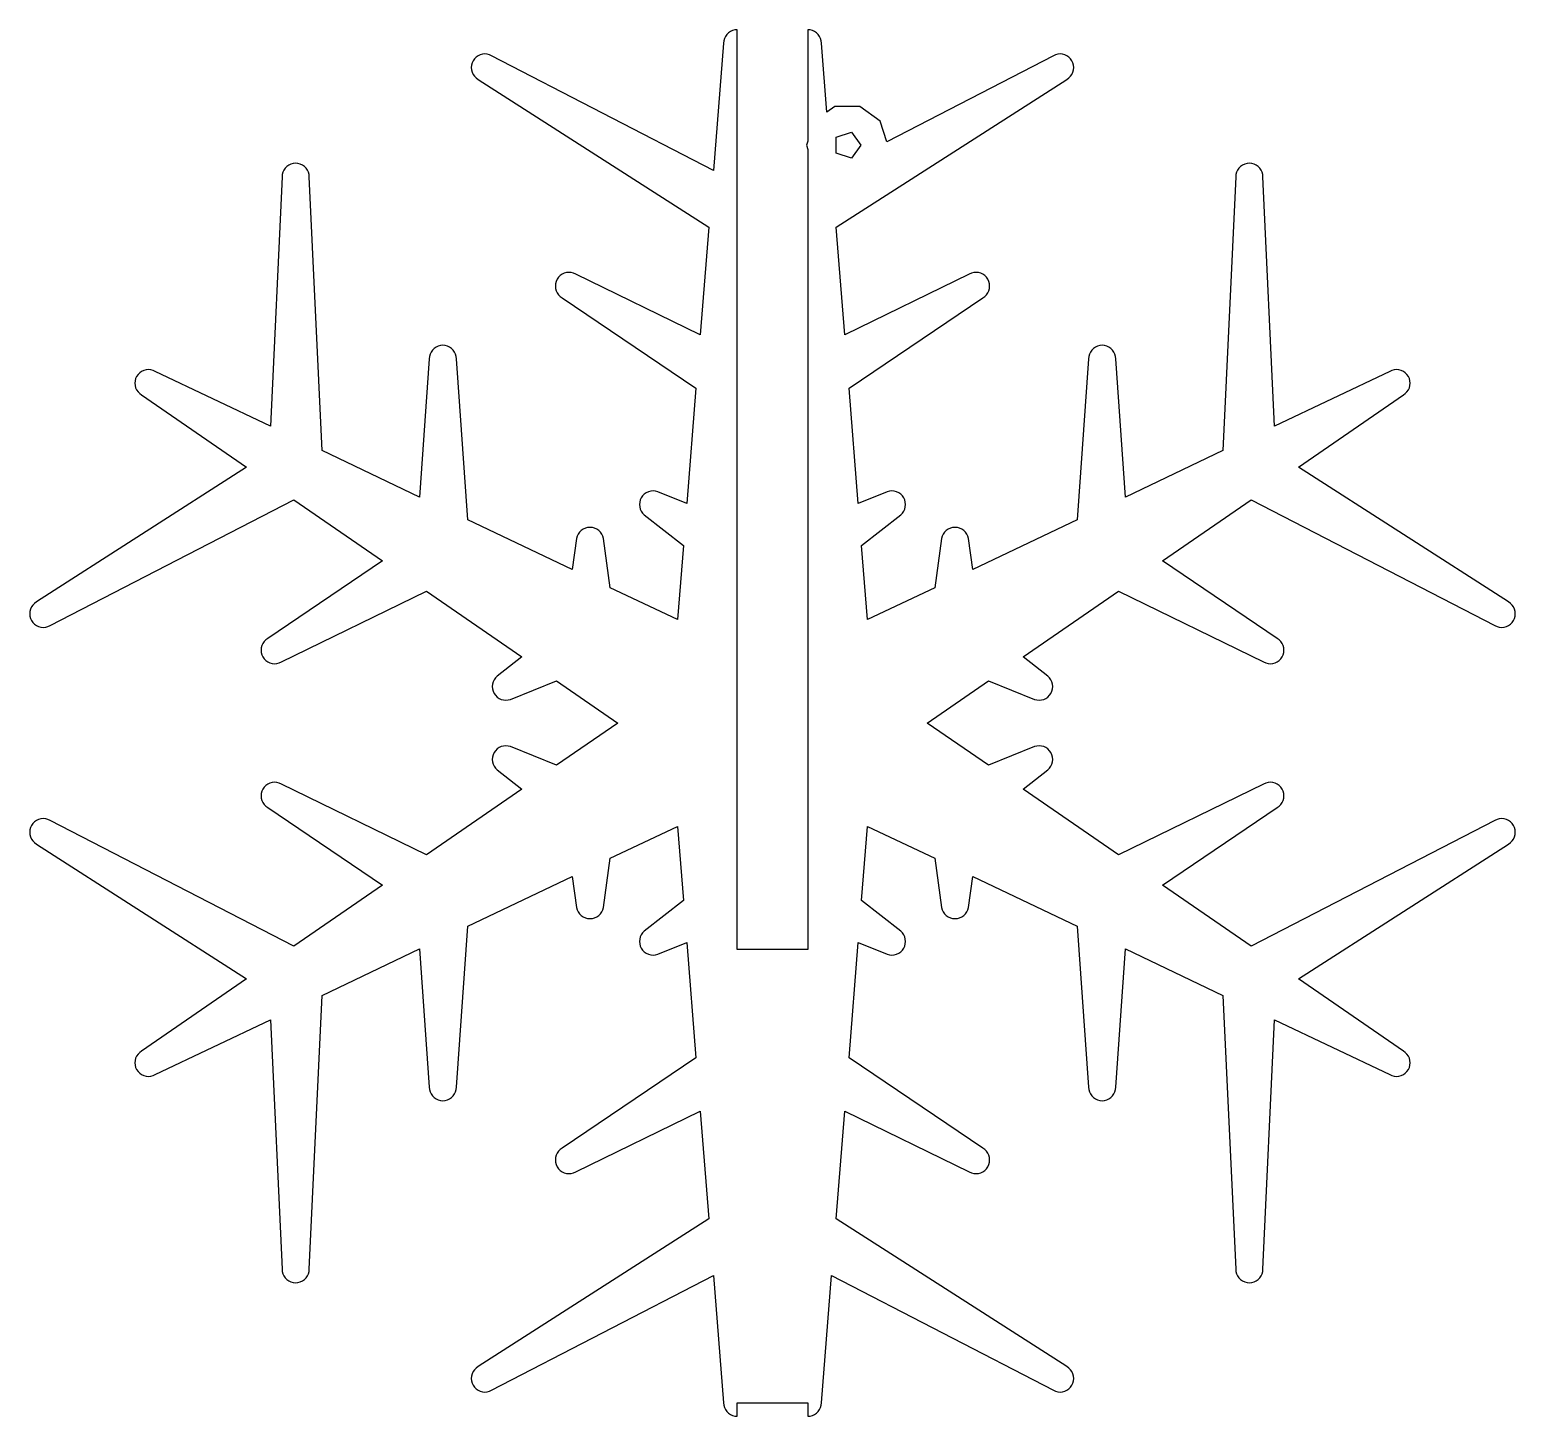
# Model space of a CAD drawing. Header units: metres. Extents: x -55 to 455, y -51 to 51.
# Drawn here: x -54.6 to 54.6, y -51 to 51 of the extents above; entities that cross this region are included whole.
import ezdxf

# ---------------------------------------------------------------- set-up
doc = ezdxf.new("R2010")
doc.units = ezdxf.units.M

msp = doc.modelspace()

# ---------------------------------------------------------------- linework, layer by layer
for p, q in [((-3.53775, 50.342), (-3.58287, 50.1736)), ((-3.46408, 50.5), (-3.53775, 50.342)), ((-3.36411, 50.6428), (-3.46408, 50.5)), ((-3.24084, 50.766), (-3.36411, 50.6428)), ((-3.09805, 50.866), (-3.24084, 50.766)), ((-2.94008, 50.9397), (-3.09805, 50.866)), ((-2.77171, 50.9848), (-2.94008, 50.9397)), ((-2.59807, 51), (-2.77171, 50.9848)), ((-2.59807, -16.6667), (-2.59807, 51)), ((2.77171, 50.9848), (2.59807, 51)), ((2.59807, 51), (2.59807, 42.8018)), ((2.94008, 50.9397), (2.77171, 50.9848)), ((3.09805, 50.866), (2.94008, 50.9397)), ((3.24084, 50.766), (3.09805, 50.866)), ((3.36411, 50.6428), (3.24084, 50.766)), ((3.46408, 50.5), (3.36411, 50.6428)), ((3.53775, 50.342), (3.46408, 50.5)), ((3.58287, 50.1736), (3.53775, 50.342)), ((-21.3294, 49.1991), (-21.4978, 49.154)), ((-21.1557, 49.2143), (-21.3294, 49.1991)), ((-20.9821, 49.1991), (-21.1557, 49.2143)), ((-20.8137, 49.154), (-20.9821, 49.1991)), ((-3.59807, 50), (-4.3459, 40.652)), ((-3.58287, 50.1736), (-3.59807, 50)), ((3.59807, 50), (3.58287, 50.1736)), ((4.00294, 44.939), (3.59807, 50)), ((20.9821, 49.1991), (20.8137, 49.154)), ((21.1557, 49.2143), (20.9821, 49.1991)), ((21.3294, 49.1991), (21.1557, 49.2143)), ((21.4978, 49.154), (21.3294, 49.1991)), ((-22.1405, 48.3879), (-22.1557, 48.2143)), ((-22.1557, 48.2143), (-22.1405, 48.0406)), ((-22.0954, 48.5563), (-22.1405, 48.3879)), ((-22.0218, 48.7143), (-22.0954, 48.5563)), ((-21.9218, 48.8571), (-22.0218, 48.7143)), ((-21.7985, 48.9803), (-21.9218, 48.8571)), ((-21.6557, 49.0803), (-21.7985, 48.9803)), ((-21.4978, 49.154), (-21.6557, 49.0803)), ((-20.6557, 49.0803), (-20.8137, 49.154)), ((-4.3459, 40.652), (-20.6557, 49.0803)), ((20.6557, 49.0803), (8.4169, 42.7557)), ((20.8137, 49.154), (20.6557, 49.0803)), ((21.6557, 49.0803), (21.4978, 49.154)), ((21.7985, 48.9803), (21.6557, 49.0803)), ((21.9218, 48.8571), (21.7985, 48.9803)), ((22.0218, 48.7143), (21.9218, 48.8571)), ((22.0954, 48.5563), (22.0218, 48.7143)), ((22.1405, 48.3879), (22.0954, 48.5563)), ((22.1557, 48.2143), (22.1405, 48.3879)), ((22.1405, 48.0406), (22.1557, 48.2143)), ((-22.1405, 48.0406), (-22.0954, 47.8723)), ((-22.0954, 47.8723), (-22.0218, 47.7143)), ((-22.0218, 47.7143), (-21.9218, 47.5715)), ((-21.9218, 47.5715), (-21.7985, 47.4482)), ((-21.7985, 47.4482), (-21.6557, 47.3483)), ((-21.6557, 47.3483), (-4.68108, 36.4625)), ((4.68108, 36.4625), (21.6557, 47.3483)), ((21.6557, 47.3483), (21.7985, 47.4482)), ((21.7985, 47.4482), (21.9218, 47.5715)), ((21.9218, 47.5715), (22.0218, 47.7143)), ((22.0218, 47.7143), (22.0954, 47.8723)), ((22.0954, 47.8723), (22.1405, 48.0406)), ((4.57295, 45.3532), (4.00294, 44.939)), ((6.42705, 45.3532), (4.57295, 45.3532)), ((7.92705, 44.2634), (6.42705, 45.3532)), ((8.4169, 42.7557), (7.92705, 44.2634)), ((2.59807, 42.8018), (2.5, 42.5)), ((4.69099, 43.0878), (5.80901, 43.451)), ((4.69099, 41.9122), (4.69099, 43.0878)), ((5.80901, 43.451), (6.5, 42.5)), ((2.5, 42.5), (2.59807, 42.1982)), ((2.59807, 42.1982), (2.59807, -16.6667)), ((5.80901, 41.549), (4.69099, 41.9122)), ((6.5, 42.5), (5.80901, 41.549)), ((-36.0137, 40.5206), (-36.0588, 40.3522)), ((-35.94, 40.6786), (-36.0137, 40.5206)), ((-35.8401, 40.8213), (-35.94, 40.6786)), ((-35.7168, 40.9446), (-35.8401, 40.8213)), ((-35.574, 41.0446), (-35.7168, 40.9446)), ((-35.416, 41.1182), (-35.574, 41.0446)), ((-35.2477, 41.1634), (-35.416, 41.1182)), ((-35.074, 41.1786), (-35.2477, 41.1634)), ((-34.9004, 41.1634), (-35.074, 41.1786)), ((-34.732, 41.1182), (-34.9004, 41.1634)), ((-34.574, 41.0446), (-34.732, 41.1182)), ((-34.4312, 40.9446), (-34.574, 41.0446)), ((-34.308, 40.8213), (-34.4312, 40.9446)), ((-34.208, 40.6786), (-34.308, 40.8213)), ((-34.1343, 40.5206), (-34.208, 40.6786)), ((-34.0892, 40.3522), (-34.1343, 40.5206)), ((34.1343, 40.5206), (34.0892, 40.3522)), ((34.208, 40.6786), (34.1343, 40.5206)), ((34.308, 40.8213), (34.208, 40.6786)), ((34.4312, 40.9446), (34.308, 40.8213)), ((34.574, 41.0446), (34.4312, 40.9446)), ((34.732, 41.1182), (34.574, 41.0446)), ((34.9004, 41.1634), (34.732, 41.1182)), ((35.074, 41.1786), (34.9004, 41.1634)), ((35.2477, 41.1634), (35.074, 41.1786)), ((35.416, 41.1182), (35.2477, 41.1634)), ((35.574, 41.0446), (35.416, 41.1182)), ((35.7168, 40.9446), (35.574, 41.0446)), ((35.8401, 40.8213), (35.7168, 40.9446)), ((35.94, 40.6786), (35.8401, 40.8213)), ((36.0137, 40.5206), (35.94, 40.6786)), ((36.0588, 40.3522), (36.0137, 40.5206)), ((-36.074, 40.1786), (-36.9298, 21.8397)), ((-36.0588, 40.3522), (-36.074, 40.1786)), ((-34.074, 40.1786), (-34.0892, 40.3522)), ((-33.134, 20.0352), (-34.074, 40.1786)), ((34.074, 40.1786), (33.134, 20.0352)), ((34.0892, 40.3522), (34.074, 40.1786)), ((36.074, 40.1786), (36.0588, 40.3522)), ((36.9298, 21.8397), (36.074, 40.1786)), ((-4.68108, 36.4625), (-5.31451, 28.5443)), ((5.31451, 28.5443), (4.68108, 36.4625)), ((-15.7359, 32.7856), (-15.8359, 32.6429)), ((-15.6126, 32.9089), (-15.7359, 32.7856)), ((-15.4698, 33.0089), (-15.6126, 32.9089)), ((-15.3119, 33.0825), (-15.4698, 33.0089)), ((-15.1435, 33.1277), (-15.3119, 33.0825)), ((-14.9698, 33.1429), (-15.1435, 33.1277)), ((-14.7962, 33.1277), (-14.9698, 33.1429)), ((-14.6278, 33.0825), (-14.7962, 33.1277)), ((-14.4698, 33.0089), (-14.6278, 33.0825)), ((-5.31451, 28.5443), (-14.4698, 33.0089)), ((14.4698, 33.0089), (5.31451, 28.5443)), ((14.6278, 33.0825), (14.4698, 33.0089)), ((14.7962, 33.1277), (14.6278, 33.0825)), ((14.9698, 33.1429), (14.7962, 33.1277)), ((15.1435, 33.1277), (14.9698, 33.1429)), ((15.3119, 33.0825), (15.1435, 33.1277)), ((15.4698, 33.0089), (15.3119, 33.0825)), ((15.6126, 32.9089), (15.4698, 33.0089)), ((15.7359, 32.7856), (15.6126, 32.9089)), ((15.8359, 32.6429), (15.7359, 32.7856)), ((-15.9547, 32.3165), (-15.9698, 32.1429)), ((-15.9698, 32.1429), (-15.9547, 31.9692)), ((-15.9095, 32.4849), (-15.9547, 32.3165)), ((-15.9547, 31.9692), (-15.9095, 31.8008)), ((-15.8359, 32.6429), (-15.9095, 32.4849)), ((-15.9095, 31.8008), (-15.8359, 31.6429)), ((15.9095, 32.4849), (15.8359, 32.6429)), ((15.8359, 31.6429), (15.9095, 31.8008)), ((15.9547, 32.3165), (15.9095, 32.4849)), ((15.9095, 31.8008), (15.9547, 31.9692)), ((15.9698, 32.1429), (15.9547, 32.3165)), ((15.9547, 31.9692), (15.9698, 32.1429)), ((-15.8359, 31.6429), (-15.7359, 31.5001)), ((-15.7359, 31.5001), (-15.6126, 31.3768)), ((-15.6126, 31.3768), (-15.4698, 31.2768)), ((-15.4698, 31.2768), (-5.62712, 24.6368)), ((5.62712, 24.6368), (15.4698, 31.2768)), ((15.4698, 31.2768), (15.6126, 31.3768)), ((15.6126, 31.3768), (15.7359, 31.5001)), ((15.7359, 31.5001), (15.8359, 31.6429)), ((-25.0147, 27.4285), (-25.1147, 27.2857)), ((-24.8915, 27.5517), (-25.0147, 27.4285)), ((-24.7487, 27.6517), (-24.8915, 27.5517)), ((-24.5907, 27.7254), (-24.7487, 27.6517)), ((-24.4223, 27.7705), (-24.5907, 27.7254)), ((-24.2487, 27.7857), (-24.4223, 27.7705)), ((-24.075, 27.7705), (-24.2487, 27.7857)), ((-23.9067, 27.7254), (-24.075, 27.7705)), ((-23.7487, 27.6517), (-23.9067, 27.7254)), ((-23.6059, 27.5517), (-23.7487, 27.6517)), ((-23.4827, 27.4285), (-23.6059, 27.5517)), ((-23.3827, 27.2857), (-23.4827, 27.4285)), ((23.4827, 27.4285), (23.3827, 27.2857)), ((23.6059, 27.5517), (23.4827, 27.4285)), ((23.7487, 27.6517), (23.6059, 27.5517)), ((23.9067, 27.7254), (23.7487, 27.6517)), ((24.075, 27.7705), (23.9067, 27.7254)), ((24.2487, 27.7857), (24.075, 27.7705)), ((24.4223, 27.7705), (24.2487, 27.7857)), ((24.5907, 27.7254), (24.4223, 27.7705)), ((24.7487, 27.6517), (24.5907, 27.7254)), ((24.8915, 27.5517), (24.7487, 27.6517)), ((25.0147, 27.4285), (24.8915, 27.5517)), ((25.1147, 27.2857), (25.0147, 27.4285)), ((-25.2487, 26.7857), (-25.96, 16.6247)), ((-25.2335, 26.9594), (-25.2487, 26.7857)), ((-25.1884, 27.1277), (-25.2335, 26.9594)), ((-25.1147, 27.2857), (-25.1884, 27.1277)), ((-23.309, 27.1277), (-23.3827, 27.2857)), ((-23.2639, 26.9593), (-23.309, 27.1277)), ((-23.2487, 26.7857), (-23.2639, 26.9593)), ((-22.4196, 14.9416), (-23.2487, 26.7857)), ((23.2487, 26.7857), (22.4196, 14.9416)), ((23.2639, 26.9593), (23.2487, 26.7857)), ((23.309, 27.1277), (23.2639, 26.9593)), ((23.3827, 27.2857), (23.309, 27.1277)), ((25.1884, 27.1277), (25.1147, 27.2857)), ((25.2335, 26.9594), (25.1884, 27.1277)), ((25.2487, 26.7857), (25.2335, 26.9594)), ((25.96, 16.6247), (25.2487, 26.7857)), ((-46.8841, 25.1736), (-46.8993, 25)), ((-46.839, 25.342), (-46.8841, 25.1736)), ((-46.7654, 25.5), (-46.839, 25.342)), ((-46.6654, 25.6428), (-46.7654, 25.5)), ((-46.5421, 25.766), (-46.6654, 25.6428)), ((-46.3993, 25.866), (-46.5421, 25.766)), ((-46.2413, 25.9397), (-46.3993, 25.866)), ((-46.073, 25.9848), (-46.2413, 25.9397)), ((-45.8993, 26), (-46.073, 25.9848)), ((-45.7257, 25.9848), (-45.8993, 26)), ((-45.5573, 25.9397), (-45.7257, 25.9848)), ((-45.3993, 25.866), (-45.5573, 25.9397)), ((-36.9298, 21.8397), (-45.3993, 25.866)), ((45.3993, 25.866), (36.9298, 21.8397)), ((45.5573, 25.9397), (45.3993, 25.866)), ((45.7257, 25.9848), (45.5573, 25.9397)), ((45.8993, 26), (45.7257, 25.9848)), ((46.073, 25.9848), (45.8993, 26)), ((46.2413, 25.9397), (46.073, 25.9848)), ((46.3993, 25.866), (46.2413, 25.9397)), ((46.5421, 25.766), (46.3993, 25.866)), ((46.6654, 25.6428), (46.5421, 25.766)), ((46.7654, 25.5), (46.6654, 25.6428)), ((46.839, 25.342), (46.7654, 25.5)), ((46.8841, 25.1736), (46.839, 25.342)), ((46.8993, 25), (46.8841, 25.1736)), ((-46.8993, 25), (-46.8841, 24.8264)), ((-46.8841, 24.8264), (-46.839, 24.658)), ((-46.839, 24.658), (-46.7654, 24.5)), ((-46.7654, 24.5), (-46.6654, 24.3572)), ((-46.6654, 24.3572), (-46.5421, 24.2339)), ((-46.5421, 24.2339), (-46.3993, 24.134)), ((-46.3993, 24.134), (-38.6776, 18.8123)), ((-5.62712, 24.6368), (-6.30606, 16.15)), ((6.30606, 16.15), (5.62712, 24.6368)), ((38.6776, 18.8123), (46.3993, 24.134)), ((46.3993, 24.134), (46.5421, 24.2339)), ((46.5421, 24.2339), (46.6654, 24.3572)), ((46.6654, 24.3572), (46.7654, 24.5)), ((46.7654, 24.5), (46.839, 24.658)), ((46.839, 24.658), (46.8841, 24.8264)), ((46.8841, 24.8264), (46.8993, 25)), ((-25.96, 16.6247), (-33.134, 20.0352)), ((33.134, 20.0352), (25.96, 16.6247)), ((-38.6776, 18.8123), (-54.1317, 8.90173)), ((54.1317, 8.90173), (38.6776, 18.8123)), ((-53.1317, 7.16968), (-35.217, 16.4273)), ((-35.217, 16.4273), (-28.6764, 11.9196)), ((-9.72365, 16.4134), (-9.76877, 16.2451)), ((-9.64998, 16.5714), (-9.72365, 16.4134)), ((-9.55, 16.7142), (-9.64998, 16.5714)), ((-9.42674, 16.8375), (-9.55, 16.7142)), ((-9.28395, 16.9374), (-9.42674, 16.8375)), ((-9.12598, 17.0111), (-9.28395, 16.9374)), ((-8.95761, 17.0562), (-9.12598, 17.0111)), ((-8.78395, 17.0714), (-8.95761, 17.0562)), ((-8.61031, 17.0562), (-8.78395, 17.0714)), ((-8.44194, 17.0111), (-8.61031, 17.0562)), ((-6.30606, 16.15), (-8.44194, 17.0111)), ((8.44194, 17.0111), (6.30606, 16.15)), ((8.61031, 17.0562), (8.44194, 17.0111)), ((8.78395, 17.0714), (8.61031, 17.0562)), ((8.95761, 17.0562), (8.78395, 17.0714)), ((9.12598, 17.0111), (8.95761, 17.0562)), ((9.28395, 16.9374), (9.12598, 17.0111)), ((9.42674, 16.8375), (9.28395, 16.9374)), ((9.55, 16.7142), (9.42674, 16.8375)), ((9.64998, 16.5714), (9.55, 16.7142)), ((9.72365, 16.4134), (9.64998, 16.5714)), ((9.76877, 16.2451), (9.72365, 16.4134)), ((28.6764, 11.9196), (35.217, 16.4273)), ((35.217, 16.4273), (53.1317, 7.16968)), ((-9.76877, 16.2451), (-9.78395, 16.0714)), ((-9.78395, 16.0714), (-9.76877, 15.8978)), ((-9.76877, 15.8978), (-9.72365, 15.7294)), ((-9.72365, 15.7294), (-9.64998, 15.5714)), ((-9.64998, 15.5714), (-9.55, 15.4286)), ((-9.55, 15.4286), (-9.42674, 15.3054)), ((-9.42674, 15.3054), (-6.5535, 13.0571)), ((6.5535, 13.0571), (9.42674, 15.3054)), ((9.42674, 15.3054), (9.55, 15.4286)), ((9.55, 15.4286), (9.64998, 15.5714)), ((9.64998, 15.5714), (9.72365, 15.7294)), ((9.72365, 15.7294), (9.76877, 15.8978)), ((9.78395, 16.0714), (9.76877, 16.2451)), ((9.76877, 15.8978), (9.78395, 16.0714)), ((-14.7304, 11.2862), (-22.4196, 14.9416)), ((-13.9234, 14.2589), (-14.0662, 14.1589)), ((-13.7654, 14.3325), (-13.9234, 14.2589)), ((-13.597, 14.3776), (-13.7654, 14.3325)), ((-13.4234, 14.3928), (-13.597, 14.3776)), ((-13.2497, 14.3776), (-13.4234, 14.3928)), ((-13.0814, 14.3325), (-13.2497, 14.3776)), ((-12.9234, 14.2589), (-13.0814, 14.3325)), ((-12.7806, 14.1589), (-12.9234, 14.2589)), ((12.9234, 14.2589), (12.7806, 14.1589)), ((13.0814, 14.3325), (12.9234, 14.2589)), ((13.2497, 14.3776), (13.0814, 14.3325)), ((13.4234, 14.3928), (13.2497, 14.3776)), ((13.597, 14.3776), (13.4234, 14.3928)), ((13.7654, 14.3325), (13.597, 14.3776)), ((13.9234, 14.2589), (13.7654, 14.3325)), ((14.0662, 14.1589), (13.9234, 14.2589)), ((22.4196, 14.9416), (14.7304, 11.2862)), ((-14.4082, 13.5665), (-14.7304, 11.2862)), ((-14.3631, 13.7349), (-14.4082, 13.5665)), ((-14.2894, 13.8928), (-14.3631, 13.7349)), ((-14.1894, 14.0356), (-14.2894, 13.8928)), ((-14.0662, 14.1589), (-14.1894, 14.0356)), ((-12.6573, 14.0356), (-12.7806, 14.1589)), ((-12.5574, 13.8928), (-12.6573, 14.0356)), ((-12.4837, 13.7349), (-12.5574, 13.8928)), ((-12.4386, 13.5665), (-12.4837, 13.7349)), ((-11.9281, 9.95404), (-12.4386, 13.5665)), ((12.4386, 13.5665), (11.9281, 9.95404)), ((12.4837, 13.7349), (12.4386, 13.5665)), ((12.5574, 13.8928), (12.4837, 13.7349)), ((12.6573, 14.0356), (12.5574, 13.8928)), ((12.7806, 14.1589), (12.6573, 14.0356)), ((14.1894, 14.0356), (14.0662, 14.1589)), ((14.2894, 13.8928), (14.1894, 14.0356)), ((14.3631, 13.7349), (14.2894, 13.8928)), ((14.4082, 13.5665), (14.3631, 13.7349)), ((14.7304, 11.2862), (14.4082, 13.5665)), ((-6.5535, 13.0571), (-6.98956, 7.60629)), ((6.98956, 7.60629), (6.5535, 13.0571)), ((-28.6764, 11.9196), (-37.1205, 6.22318)), ((37.1205, 6.22318), (28.6764, 11.9196)), ((-6.98956, 7.60629), (-11.9281, 9.95404)), ((11.9281, 9.95404), (6.98956, 7.60629)), ((-54.2745, 8.80176), (-54.3977, 8.6785)), ((-54.1317, 8.90173), (-54.2745, 8.80176)), ((-36.1205, 4.49112), (-25.4487, 9.69516)), ((-25.4487, 9.69516), (-18.4384, 4.86378)), ((18.4384, 4.86378), (25.4487, 9.69516)), ((25.4487, 9.69516), (36.1205, 4.49112)), ((54.2745, 8.80176), (54.1317, 8.90173)), ((54.3977, 8.6785), (54.2745, 8.80176)), ((-54.6165, 8.20935), (-54.6317, 8.03571)), ((-54.6317, 8.03571), (-54.6165, 7.86206)), ((-54.5714, 8.37773), (-54.6165, 8.20935)), ((-54.6165, 7.86206), (-54.5714, 7.69368)), ((-54.4977, 8.53571), (-54.5714, 8.37773)), ((-54.5714, 7.69368), (-54.4977, 7.53571)), ((-54.3977, 8.6785), (-54.4977, 8.53571)), ((54.4977, 8.53571), (54.3977, 8.6785)), ((54.5714, 8.37773), (54.4977, 8.53571)), ((54.4977, 7.53571), (54.5714, 7.69368)), ((54.6165, 8.20935), (54.5714, 8.37773)), ((54.5714, 7.69368), (54.6165, 7.86206)), ((54.6317, 8.03571), (54.6165, 8.20935)), ((54.6165, 7.86206), (54.6317, 8.03571)), ((-54.4977, 7.53571), (-54.3977, 7.39293)), ((-54.3977, 7.39293), (-54.2745, 7.26967)), ((-54.2745, 7.26967), (-54.1317, 7.16969)), ((-54.1317, 7.16969), (-53.9737, 7.09602)), ((-53.9737, 7.09602), (-53.8053, 7.0509)), ((-53.8053, 7.0509), (-53.6317, 7.03571)), ((-53.6317, 7.03571), (-53.458, 7.05089)), ((-53.458, 7.05089), (-53.2897, 7.09601)), ((-53.2897, 7.09601), (-53.1317, 7.16968)), ((53.1317, 7.16968), (53.2897, 7.09601)), ((53.2897, 7.09601), (53.458, 7.05089)), ((53.458, 7.05089), (53.6317, 7.03571)), ((53.6317, 7.03571), (53.8053, 7.0509)), ((53.8053, 7.0509), (53.9737, 7.09602)), ((53.9737, 7.09602), (54.1317, 7.16969)), ((54.1317, 7.16969), (54.2745, 7.26967)), ((54.2745, 7.26967), (54.3977, 7.39293)), ((54.3977, 7.39293), (54.4977, 7.53571)), ((-37.6053, 5.53078), (-37.6205, 5.35715)), ((-37.5602, 5.69916), (-37.6053, 5.53078)), ((-37.4865, 5.85715), (-37.5602, 5.69916)), ((-37.3865, 5.99992), (-37.4865, 5.85715)), ((-37.2633, 6.12317), (-37.3865, 5.99992)), ((-37.1205, 6.22318), (-37.2633, 6.12317)), ((37.2633, 6.12317), (37.1205, 6.22318)), ((37.3865, 5.99992), (37.2633, 6.12317)), ((37.4865, 5.85715), (37.3865, 5.99992)), ((37.5602, 5.69916), (37.4865, 5.85715)), ((37.6053, 5.53078), (37.5602, 5.69916)), ((37.6205, 5.35715), (37.6053, 5.53078)), ((-37.6205, 5.35715), (-37.6053, 5.18349)), ((-37.6053, 5.18349), (-37.5602, 5.01512)), ((-37.5602, 5.01512), (-37.4865, 4.85715)), ((-37.4865, 4.85715), (-37.3865, 4.71434)), ((-37.3865, 4.71434), (-37.2633, 4.59109)), ((-37.2633, 4.59109), (-37.1205, 4.49112)), ((-37.1205, 4.49112), (-36.9625, 4.41745)), ((-36.9625, 4.41745), (-36.7941, 4.37233)), ((-36.7941, 4.37233), (-36.6205, 4.35715)), ((-36.6205, 4.35715), (-36.4468, 4.37233)), ((-36.4468, 4.37233), (-36.2785, 4.41745)), ((-36.2785, 4.41745), (-36.1205, 4.49112)), ((-18.4384, 4.86378), (-20.252, 3.44461)), ((20.252, 3.44461), (18.4384, 4.86378)), ((36.1205, 4.49112), (36.2785, 4.41745)), ((36.2785, 4.41745), (36.4468, 4.37233)), ((36.4468, 4.37233), (36.6205, 4.35715)), ((36.6205, 4.35715), (36.7941, 4.37233)), ((36.7941, 4.37233), (36.9625, 4.41745)), ((36.9625, 4.41745), (37.1205, 4.49112)), ((37.1205, 4.49112), (37.2633, 4.59109)), ((37.2633, 4.59109), (37.3865, 4.71434)), ((37.3865, 4.71434), (37.4865, 4.85715)), ((37.4865, 4.85715), (37.5602, 5.01512)), ((37.5602, 5.01512), (37.6053, 5.18349)), ((37.6053, 5.18349), (37.6205, 5.35715)), ((-20.3753, 3.32135), (-20.4753, 3.17857)), ((-20.252, 3.44461), (-20.3753, 3.32135)), ((20.3753, 3.32135), (20.252, 3.44461)), ((20.4753, 3.17857), (20.3753, 3.32135)), ((-20.5941, 2.85222), (-20.6093, 2.67857)), ((-20.6093, 2.67857), (-20.5941, 2.50491)), ((-20.549, 3.02058), (-20.5941, 2.85222)), ((-20.5941, 2.50491), (-20.549, 2.33655)), ((-20.4753, 3.17857), (-20.549, 3.02058)), ((-20.549, 2.33655), (-20.4753, 2.17857)), ((-19.2672, 1.73888), (-15.8835, 3.10303)), ((-15.8835, 3.10303), (-11.3811, 0)), ((11.3811, 0), (15.8835, 3.10303)), ((15.8835, 3.10303), (19.2672, 1.73888)), ((20.549, 3.02058), (20.4753, 3.17857)), ((20.4753, 2.17857), (20.549, 2.33655)), ((20.5941, 2.85222), (20.549, 3.02058)), ((20.549, 2.33655), (20.5941, 2.50491)), ((20.6093, 2.67857), (20.5941, 2.85222)), ((20.5941, 2.50491), (20.6093, 2.67857)), ((-20.4753, 2.17857), (-20.3753, 2.03578)), ((-20.3753, 2.03578), (-20.2521, 1.91252)), ((-20.2521, 1.91252), (-20.1093, 1.81255)), ((-20.1093, 1.81255), (-19.9513, 1.73886)), ((-19.9513, 1.73886), (-19.7829, 1.69376)), ((-19.7829, 1.69376), (-19.6093, 1.67857)), ((-19.6093, 1.67857), (-19.4356, 1.69376)), ((-19.4356, 1.69376), (-19.2672, 1.73888)), ((19.2672, 1.73888), (19.4356, 1.69376)), ((19.4356, 1.69376), (19.6093, 1.67857)), ((19.6093, 1.67857), (19.7829, 1.69376)), ((19.7829, 1.69376), (19.9513, 1.73886)), ((19.9513, 1.73886), (20.1093, 1.81255)), ((20.1093, 1.81255), (20.2521, 1.91252)), ((20.2521, 1.91252), (20.3753, 2.03578)), ((20.3753, 2.03578), (20.4753, 2.17857)), ((-11.3811, 0), (-15.8835, -3.10303)), ((15.8835, -3.10303), (11.3811, 0)), ((-20.4753, -2.17857), (-20.549, -2.33655)), ((-20.3753, -2.03578), (-20.4753, -2.17857)), ((-20.2521, -1.91252), (-20.3753, -2.03578)), ((-20.1093, -1.81255), (-20.2521, -1.91252)), ((-19.9513, -1.73886), (-20.1093, -1.81255)), ((-19.7829, -1.69376), (-19.9513, -1.73886)), ((-19.6093, -1.67857), (-19.7829, -1.69376)), ((-19.4356, -1.69376), (-19.6093, -1.67857)), ((-19.2672, -1.73888), (-19.4356, -1.69376)), ((-15.8835, -3.10303), (-19.2672, -1.73888)), ((19.2672, -1.73888), (15.8835, -3.10303)), ((19.4356, -1.69376), (19.2672, -1.73888)), ((19.6093, -1.67857), (19.4356, -1.69376)), ((19.7829, -1.69376), (19.6093, -1.67857)), ((19.9513, -1.73886), (19.7829, -1.69376)), ((20.1093, -1.81255), (19.9513, -1.73886)), ((20.2521, -1.91252), (20.1093, -1.81255)), ((20.3753, -2.03578), (20.2521, -1.91252)), ((20.4753, -2.17857), (20.3753, -2.03578)), ((20.549, -2.33655), (20.4753, -2.17857)), ((-20.5941, -2.50491), (-20.6093, -2.67857)), ((-20.6093, -2.67857), (-20.5941, -2.85222)), ((-20.549, -2.33655), (-20.5941, -2.50491)), ((-20.5941, -2.85222), (-20.549, -3.02058)), ((-20.549, -3.02058), (-20.4753, -3.17857)), ((-20.4753, -3.17857), (-20.3753, -3.32135)), ((20.3753, -3.32135), (20.4753, -3.17857)), ((20.4753, -3.17857), (20.549, -3.02058)), ((20.5941, -2.50491), (20.549, -2.33655)), ((20.549, -3.02058), (20.5941, -2.85222)), ((20.6093, -2.67857), (20.5941, -2.50491)), ((20.5941, -2.85222), (20.6093, -2.67857)), ((-36.6205, -4.35715), (-36.7941, -4.37233)), ((-36.4468, -4.37233), (-36.6205, -4.35715)), ((-20.3753, -3.32135), (-20.252, -3.44461)), ((-20.252, -3.44461), (-18.4384, -4.86378)), ((18.4384, -4.86378), (20.252, -3.44461)), ((20.252, -3.44461), (20.3753, -3.32135)), ((36.6205, -4.35715), (36.4468, -4.37233)), ((36.7941, -4.37233), (36.6205, -4.35715)), ((-37.6053, -5.18349), (-37.6205, -5.35715)), ((-37.6205, -5.35715), (-37.6053, -5.53078)), ((-37.5602, -5.01512), (-37.6053, -5.18349)), ((-37.4865, -4.85715), (-37.5602, -5.01512)), ((-37.3865, -4.71434), (-37.4865, -4.85715)), ((-37.2633, -4.59109), (-37.3865, -4.71434)), ((-37.1205, -4.49112), (-37.2633, -4.59109)), ((-36.9625, -4.41745), (-37.1205, -4.49112)), ((-36.7941, -4.37233), (-36.9625, -4.41745)), ((-36.2785, -4.41745), (-36.4468, -4.37233)), ((-36.1205, -4.49112), (-36.2785, -4.41745)), ((-25.4487, -9.69516), (-36.1205, -4.49112)), ((-18.4384, -4.86378), (-25.4487, -9.69516)), ((25.4487, -9.69516), (18.4384, -4.86378)), ((36.1205, -4.49112), (25.4487, -9.69516)), ((36.2785, -4.41745), (36.1205, -4.49112)), ((36.4468, -4.37233), (36.2785, -4.41745)), ((36.9625, -4.41745), (36.7941, -4.37233)), ((37.1205, -4.49112), (36.9625, -4.41745)), ((37.2633, -4.59109), (37.1205, -4.49112)), ((37.3865, -4.71434), (37.2633, -4.59109)), ((37.4865, -4.85715), (37.3865, -4.71434)), ((37.5602, -5.01512), (37.4865, -4.85715)), ((37.6053, -5.18349), (37.5602, -5.01512)), ((37.6205, -5.35715), (37.6053, -5.18349)), ((37.6053, -5.53078), (37.6205, -5.35715)), ((-37.6053, -5.53078), (-37.5602, -5.69916)), ((-37.5602, -5.69916), (-37.4865, -5.85715)), ((-37.4865, -5.85715), (-37.3865, -5.99992)), ((-37.3865, -5.99992), (-37.2633, -6.12317)), ((-37.2633, -6.12317), (-37.1205, -6.22318)), ((-37.1205, -6.22318), (-28.6764, -11.9196)), ((28.6764, -11.9196), (37.1205, -6.22318)), ((37.1205, -6.22318), (37.2633, -6.12317)), ((37.2633, -6.12317), (37.3865, -5.99992)), ((37.3865, -5.99992), (37.4865, -5.85715)), ((37.4865, -5.85715), (37.5602, -5.69916)), ((37.5602, -5.69916), (37.6053, -5.53078)), ((-54.4977, -7.53571), (-54.5714, -7.69368)), ((-54.3977, -7.39293), (-54.4977, -7.53571)), ((-54.2745, -7.26967), (-54.3977, -7.39293)), ((-54.1317, -7.16969), (-54.2745, -7.26967)), ((-53.9737, -7.09602), (-54.1317, -7.16969)), ((-53.8053, -7.0509), (-53.9737, -7.09602)), ((-53.6317, -7.03571), (-53.8053, -7.0509)), ((-53.458, -7.05089), (-53.6317, -7.03571)), ((-53.2897, -7.09601), (-53.458, -7.05089)), ((-53.1317, -7.16968), (-53.2897, -7.09601)), ((-35.217, -16.4273), (-53.1317, -7.16968)), ((-11.9281, -9.95404), (-6.98955, -7.60628)), ((-6.98955, -7.60628), (-6.55348, -13.0571)), ((6.55348, -13.0571), (6.98955, -7.60628)), ((6.98955, -7.60628), (11.9281, -9.95404)), ((53.1317, -7.16968), (35.217, -16.4273)), ((53.2897, -7.09601), (53.1317, -7.16968)), ((53.458, -7.05089), (53.2897, -7.09601)), ((53.6317, -7.03571), (53.458, -7.05089)), ((53.8053, -7.0509), (53.6317, -7.03571)), ((53.9737, -7.09602), (53.8053, -7.0509)), ((54.1317, -7.16969), (53.9737, -7.09602)), ((54.2745, -7.26967), (54.1317, -7.16969)), ((54.3977, -7.39293), (54.2745, -7.26967)), ((54.4977, -7.53571), (54.3977, -7.39293)), ((54.5714, -7.69368), (54.4977, -7.53571)), ((-54.6165, -7.86206), (-54.6317, -8.03571)), ((-54.6317, -8.03571), (-54.6165, -8.20935)), ((-54.5714, -7.69368), (-54.6165, -7.86206)), ((-54.6165, -8.20935), (-54.5714, -8.37773)), ((-54.5714, -8.37773), (-54.4977, -8.53571)), ((-54.4977, -8.53571), (-54.3977, -8.6785)), ((-54.3977, -8.6785), (-54.2745, -8.80176)), ((54.2745, -8.80176), (54.3977, -8.6785)), ((54.3977, -8.6785), (54.4977, -8.53571)), ((54.4977, -8.53571), (54.5714, -8.37773)), ((54.6165, -7.86206), (54.5714, -7.69368)), ((54.5714, -8.37773), (54.6165, -8.20935)), ((54.6317, -8.03571), (54.6165, -7.86206)), ((54.6165, -8.20935), (54.6317, -8.03571)), ((-54.2745, -8.80176), (-54.1317, -8.90173)), ((-54.1317, -8.90173), (-38.6776, -18.8123)), ((38.6776, -18.8123), (54.1317, -8.90173)), ((54.1317, -8.90173), (54.2745, -8.80176)), ((-12.4386, -13.5665), (-11.9281, -9.95404)), ((11.9281, -9.95404), (12.4386, -13.5665)), ((-28.6764, -11.9196), (-35.217, -16.4273)), ((-22.4196, -14.9416), (-14.7304, -11.2862)), ((-14.7304, -11.2862), (-14.4082, -13.5665)), ((14.4082, -13.5665), (14.7304, -11.2862)), ((14.7304, -11.2862), (22.4196, -14.9416)), ((35.217, -16.4273), (28.6764, -11.9196)), ((-6.55348, -13.0571), (-9.42673, -15.3054)), ((9.42673, -15.3054), (6.55348, -13.0571)), ((-14.4082, -13.5665), (-14.3631, -13.7349)), ((-14.3631, -13.7349), (-14.2894, -13.8928)), ((-14.2894, -13.8928), (-14.1894, -14.0356)), ((-14.1894, -14.0356), (-14.0662, -14.1589)), ((-14.0662, -14.1589), (-13.9234, -14.2589)), ((-12.9234, -14.2589), (-12.7806, -14.1589)), ((-12.7806, -14.1589), (-12.6573, -14.0356)), ((-12.6573, -14.0356), (-12.5574, -13.8928)), ((-12.5574, -13.8928), (-12.4837, -13.7349)), ((-12.4837, -13.7349), (-12.4386, -13.5665)), ((12.4386, -13.5665), (12.4837, -13.7349)), ((12.4837, -13.7349), (12.5574, -13.8928)), ((12.5574, -13.8928), (12.6573, -14.0356)), ((12.6573, -14.0356), (12.7806, -14.1589)), ((12.7806, -14.1589), (12.9234, -14.2589)), ((13.9234, -14.2589), (14.0662, -14.1589)), ((14.0662, -14.1589), (14.1894, -14.0356)), ((14.1894, -14.0356), (14.2894, -13.8928)), ((14.2894, -13.8928), (14.3631, -13.7349)), ((14.3631, -13.7349), (14.4082, -13.5665)), ((-23.2487, -26.7857), (-22.4196, -14.9416)), ((-13.9234, -14.2589), (-13.7654, -14.3325)), ((-13.7654, -14.3325), (-13.597, -14.3776)), ((-13.597, -14.3776), (-13.4234, -14.3928)), ((-13.4234, -14.3928), (-13.2497, -14.3776)), ((-13.2497, -14.3776), (-13.0814, -14.3325)), ((-13.0814, -14.3325), (-12.9234, -14.2589)), ((12.9234, -14.2589), (13.0814, -14.3325)), ((13.0814, -14.3325), (13.2497, -14.3776)), ((13.2497, -14.3776), (13.4234, -14.3928)), ((13.4234, -14.3928), (13.597, -14.3776)), ((13.597, -14.3776), (13.7654, -14.3325)), ((13.7654, -14.3325), (13.9234, -14.2589)), ((22.4196, -14.9416), (23.2487, -26.7857)), ((-9.76875, -15.8978), (-9.78394, -16.0714)), ((-9.78394, -16.0714), (-9.76875, -16.2451)), ((-9.72363, -15.7294), (-9.76875, -15.8978)), ((-9.76875, -16.2451), (-9.72363, -16.4134)), ((-9.64996, -15.5714), (-9.72363, -15.7294)), ((-9.54999, -15.4286), (-9.64996, -15.5714)), ((-9.42673, -15.3054), (-9.54999, -15.4286)), ((-8.44193, -17.0111), (-6.30605, -16.15)), ((-6.30605, -16.15), (-5.62711, -24.6368)), ((5.62711, -24.6368), (6.30605, -16.15)), ((6.30605, -16.15), (8.44193, -17.0111)), ((9.54999, -15.4286), (9.42673, -15.3054)), ((9.64996, -15.5714), (9.54999, -15.4286)), ((9.72363, -15.7294), (9.64996, -15.5714)), ((9.76875, -15.8978), (9.72363, -15.7294)), ((9.72363, -16.4134), (9.76875, -16.2451)), ((9.78394, -16.0714), (9.76875, -15.8978)), ((9.76875, -16.2451), (9.78394, -16.0714)), ((-33.134, -20.0352), (-25.96, -16.6247)), ((-25.96, -16.6247), (-25.2487, -26.7857)), ((-9.72363, -16.4134), (-9.64996, -16.5714)), ((-9.64996, -16.5714), (-9.54999, -16.7142)), ((-9.54999, -16.7142), (-9.42673, -16.8375)), ((-9.42673, -16.8375), (-9.28394, -16.9374)), ((-9.28394, -16.9374), (-9.12596, -17.0111)), ((-9.12596, -17.0111), (-8.9576, -17.0562)), ((-8.9576, -17.0562), (-8.78394, -17.0714)), ((-8.78394, -17.0714), (-8.61029, -17.0562)), ((-8.61029, -17.0562), (-8.44193, -17.0111)), ((2.59807, -16.6667), (-2.59807, -16.6667)), ((8.44193, -17.0111), (8.61029, -17.0562)), ((8.61029, -17.0562), (8.78394, -17.0714)), ((8.78394, -17.0714), (8.9576, -17.0562)), ((8.9576, -17.0562), (9.12596, -17.0111)), ((9.12596, -17.0111), (9.28394, -16.9374)), ((9.28394, -16.9374), (9.42673, -16.8375)), ((9.42673, -16.8375), (9.54999, -16.7142)), ((9.54999, -16.7142), (9.64996, -16.5714)), ((9.64996, -16.5714), (9.72363, -16.4134)), ((25.2487, -26.7857), (25.96, -16.6247)), ((25.96, -16.6247), (33.134, -20.0352)), ((-38.6776, -18.8123), (-46.3993, -24.134)), ((46.3993, -24.134), (38.6776, -18.8123)), ((-34.074, -40.1786), (-33.134, -20.0352)), ((33.134, -20.0352), (34.074, -40.1786)), ((-45.3993, -25.866), (-36.9298, -21.8397)), ((-36.9298, -21.8397), (-36.074, -40.1786)), ((36.074, -40.1786), (36.9298, -21.8397)), ((36.9298, -21.8397), (45.3993, -25.866)), ((-46.8841, -24.8264), (-46.8993, -25)), ((-46.8993, -25), (-46.8841, -25.1736)), ((-46.839, -24.658), (-46.8841, -24.8264)), ((-46.7654, -24.5), (-46.839, -24.658)), ((-46.6654, -24.3572), (-46.7654, -24.5)), ((-46.5421, -24.2339), (-46.6654, -24.3572)), ((-46.3993, -24.134), (-46.5421, -24.2339)), ((-5.62711, -24.6368), (-15.4698, -31.2768)), ((15.4698, -31.2768), (5.62711, -24.6368)), ((46.5421, -24.2339), (46.3993, -24.134)), ((46.6654, -24.3572), (46.5421, -24.2339)), ((46.7654, -24.5), (46.6654, -24.3572)), ((46.839, -24.658), (46.7654, -24.5)), ((46.8841, -24.8264), (46.839, -24.658)), ((46.8993, -25), (46.8841, -24.8264)), ((46.8841, -25.1736), (46.8993, -25)), ((-46.8841, -25.1736), (-46.839, -25.342)), ((-46.839, -25.342), (-46.7654, -25.5)), ((-46.7654, -25.5), (-46.6654, -25.6428)), ((-46.6654, -25.6428), (-46.5421, -25.766)), ((-46.5421, -25.766), (-46.3993, -25.866)), ((-46.3993, -25.866), (-46.2413, -25.9397)), ((-46.2413, -25.9397), (-46.073, -25.9848)), ((-46.073, -25.9848), (-45.8993, -26)), ((-45.8993, -26), (-45.7257, -25.9848)), ((-45.7257, -25.9848), (-45.5573, -25.9397)), ((-45.5573, -25.9397), (-45.3993, -25.866)), ((45.3993, -25.866), (45.5573, -25.9397)), ((45.5573, -25.9397), (45.7257, -25.9848)), ((45.7257, -25.9848), (45.8993, -26)), ((45.8993, -26), (46.073, -25.9848)), ((46.073, -25.9848), (46.2413, -25.9397)), ((46.2413, -25.9397), (46.3993, -25.866)), ((46.3993, -25.866), (46.5421, -25.766)), ((46.5421, -25.766), (46.6654, -25.6428)), ((46.6654, -25.6428), (46.7654, -25.5)), ((46.7654, -25.5), (46.839, -25.342)), ((46.839, -25.342), (46.8841, -25.1736)), ((-25.2487, -26.7857), (-25.2335, -26.9594)), ((-25.2335, -26.9594), (-25.1884, -27.1277)), ((-25.1884, -27.1277), (-25.1147, -27.2857)), ((-25.1147, -27.2857), (-25.0147, -27.4285)), ((-23.4827, -27.4285), (-23.3827, -27.2857)), ((-23.3827, -27.2857), (-23.309, -27.1277)), ((-23.309, -27.1277), (-23.2639, -26.9593)), ((-23.2639, -26.9593), (-23.2487, -26.7857)), ((23.2487, -26.7857), (23.2639, -26.9593)), ((23.2639, -26.9593), (23.309, -27.1277)), ((23.309, -27.1277), (23.3827, -27.2857)), ((23.3827, -27.2857), (23.4827, -27.4285)), ((25.0147, -27.4285), (25.1147, -27.2857)), ((25.1147, -27.2857), (25.1884, -27.1277)), ((25.1884, -27.1277), (25.2335, -26.9594)), ((25.2335, -26.9594), (25.2487, -26.7857)), ((-25.0147, -27.4285), (-24.8915, -27.5517)), ((-24.8915, -27.5517), (-24.7487, -27.6517)), ((-24.7487, -27.6517), (-24.5907, -27.7254)), ((-24.5907, -27.7254), (-24.4223, -27.7705)), ((-24.4223, -27.7705), (-24.2487, -27.7857)), ((-24.2487, -27.7857), (-24.075, -27.7705)), ((-24.075, -27.7705), (-23.9067, -27.7254)), ((-23.9067, -27.7254), (-23.7487, -27.6517)), ((-23.7487, -27.6517), (-23.6059, -27.5517)), ((-23.6059, -27.5517), (-23.4827, -27.4285)), ((23.4827, -27.4285), (23.6059, -27.5517)), ((23.6059, -27.5517), (23.7487, -27.6517)), ((23.7487, -27.6517), (23.9067, -27.7254)), ((23.9067, -27.7254), (24.075, -27.7705)), ((24.075, -27.7705), (24.2487, -27.7857)), ((24.2487, -27.7857), (24.4223, -27.7705)), ((24.4223, -27.7705), (24.5907, -27.7254)), ((24.5907, -27.7254), (24.7487, -27.6517)), ((24.7487, -27.6517), (24.8915, -27.5517)), ((24.8915, -27.5517), (25.0147, -27.4285)), ((-14.4698, -33.0089), (-5.3145, -28.5443)), ((-5.3145, -28.5443), (-4.68106, -36.4625)), ((4.68106, -36.4625), (5.3145, -28.5443)), ((5.3145, -28.5443), (14.4698, -33.0089)), ((-15.8359, -31.6429), (-15.9095, -31.8008)), ((-15.7359, -31.5001), (-15.8359, -31.6429)), ((-15.6126, -31.3768), (-15.7359, -31.5001)), ((-15.4698, -31.2768), (-15.6126, -31.3768)), ((15.6126, -31.3768), (15.4698, -31.2768)), ((15.7359, -31.5001), (15.6126, -31.3768)), ((15.8359, -31.6429), (15.7359, -31.5001)), ((15.9095, -31.8008), (15.8359, -31.6429)), ((-15.9547, -31.9692), (-15.9698, -32.1429)), ((-15.9698, -32.1429), (-15.9547, -32.3165)), ((-15.9095, -31.8008), (-15.9547, -31.9692)), ((-15.9547, -32.3165), (-15.9095, -32.4849)), ((-15.9095, -32.4849), (-15.8359, -32.6429)), ((-15.8359, -32.6429), (-15.7359, -32.7856)), ((15.7359, -32.7856), (15.8359, -32.6429)), ((15.8359, -32.6429), (15.9095, -32.4849)), ((15.9547, -31.9692), (15.9095, -31.8008)), ((15.9095, -32.4849), (15.9547, -32.3165)), ((15.9698, -32.1429), (15.9547, -31.9692)), ((15.9547, -32.3165), (15.9698, -32.1429)), ((-15.7359, -32.7856), (-15.6126, -32.9089)), ((-15.6126, -32.9089), (-15.4698, -33.0089)), ((-15.4698, -33.0089), (-15.3119, -33.0825)), ((-15.3119, -33.0825), (-15.1435, -33.1277)), ((-15.1435, -33.1277), (-14.9698, -33.1429)), ((-14.9698, -33.1429), (-14.7962, -33.1277)), ((-14.7962, -33.1277), (-14.6278, -33.0825)), ((-14.6278, -33.0825), (-14.4698, -33.0089)), ((14.4698, -33.0089), (14.6278, -33.0825)), ((14.6278, -33.0825), (14.7962, -33.1277)), ((14.7962, -33.1277), (14.9698, -33.1429)), ((14.9698, -33.1429), (15.1435, -33.1277)), ((15.1435, -33.1277), (15.3119, -33.0825)), ((15.3119, -33.0825), (15.4698, -33.0089)), ((15.4698, -33.0089), (15.6126, -32.9089)), ((15.6126, -32.9089), (15.7359, -32.7856)), ((-4.68106, -36.4625), (-21.6557, -47.3483)), ((21.6557, -47.3483), (4.68106, -36.4625)), ((-36.074, -40.1786), (-36.0588, -40.3522)), ((-36.0588, -40.3522), (-36.0137, -40.5206)), ((-34.1343, -40.5206), (-34.0892, -40.3522)), ((-34.0892, -40.3522), (-34.074, -40.1786)), ((34.074, -40.1786), (34.0892, -40.3522)), ((34.0892, -40.3522), (34.1343, -40.5206)), ((36.0137, -40.5206), (36.0588, -40.3522)), ((36.0588, -40.3522), (36.074, -40.1786)), ((-36.0137, -40.5206), (-35.94, -40.6786)), ((-35.94, -40.6786), (-35.8401, -40.8213)), ((-35.8401, -40.8213), (-35.7168, -40.9446)), ((-35.7168, -40.9446), (-35.574, -41.0446)), ((-35.574, -41.0446), (-35.416, -41.1182)), ((-35.416, -41.1182), (-35.2477, -41.1634)), ((-35.2477, -41.1634), (-35.074, -41.1786)), ((-35.074, -41.1786), (-34.9004, -41.1634)), ((-34.9004, -41.1634), (-34.732, -41.1182)), ((-34.732, -41.1182), (-34.574, -41.0446)), ((-34.574, -41.0446), (-34.4312, -40.9446)), ((-34.4312, -40.9446), (-34.308, -40.8213)), ((-34.308, -40.8213), (-34.208, -40.6786)), ((-34.208, -40.6786), (-34.1343, -40.5206)), ((-20.6557, -49.0803), (-4.34589, -40.652)), ((-4.34589, -40.652), (-3.59805, -50)), ((3.59805, -50), (4.34589, -40.652)), ((4.34589, -40.652), (20.6557, -49.0803)), ((34.1343, -40.5206), (34.208, -40.6786)), ((34.208, -40.6786), (34.308, -40.8213)), ((34.308, -40.8213), (34.4312, -40.9446)), ((34.4312, -40.9446), (34.574, -41.0446)), ((34.574, -41.0446), (34.732, -41.1182)), ((34.732, -41.1182), (34.9004, -41.1634)), ((34.9004, -41.1634), (35.074, -41.1786)), ((35.074, -41.1786), (35.2477, -41.1634)), ((35.2477, -41.1634), (35.416, -41.1182)), ((35.416, -41.1182), (35.574, -41.0446)), ((35.574, -41.0446), (35.7168, -40.9446)), ((35.7168, -40.9446), (35.8401, -40.8213)), ((35.8401, -40.8213), (35.94, -40.6786)), ((35.94, -40.6786), (36.0137, -40.5206)), ((-22.1405, -48.0406), (-22.1557, -48.2143)), ((-22.0954, -47.8723), (-22.1405, -48.0406)), ((-22.0218, -47.7143), (-22.0954, -47.8723)), ((-21.9218, -47.5715), (-22.0218, -47.7143)), ((-21.7985, -47.4482), (-21.9218, -47.5715)), ((-21.6557, -47.3483), (-21.7985, -47.4482)), ((21.7985, -47.4482), (21.6557, -47.3483)), ((21.9218, -47.5715), (21.7985, -47.4482)), ((22.0218, -47.7143), (21.9218, -47.5715)), ((22.0954, -47.8723), (22.0218, -47.7143)), ((22.1405, -48.0406), (22.0954, -47.8723)), ((22.1557, -48.2143), (22.1405, -48.0406)), ((-22.1557, -48.2143), (-22.1405, -48.3879)), ((-22.1405, -48.3879), (-22.0954, -48.5563)), ((-22.0954, -48.5563), (-22.0218, -48.7143)), ((-22.0218, -48.7143), (-21.9218, -48.8571)), ((-21.9218, -48.8571), (-21.7985, -48.9803)), ((-21.7985, -48.9803), (-21.6557, -49.0803)), ((-21.6557, -49.0803), (-21.4978, -49.154)), ((-21.4978, -49.154), (-21.3294, -49.1991)), ((-20.9821, -49.1991), (-20.8137, -49.154)), ((-20.8137, -49.154), (-20.6557, -49.0803)), ((20.6557, -49.0803), (20.8137, -49.154)), ((20.8137, -49.154), (20.9821, -49.1991)), ((21.3294, -49.1991), (21.4978, -49.154)), ((21.4978, -49.154), (21.6557, -49.0803)), ((21.6557, -49.0803), (21.7985, -48.9803)), ((21.7985, -48.9803), (21.9218, -48.8571)), ((21.9218, -48.8571), (22.0218, -48.7143)), ((22.0218, -48.7143), (22.0954, -48.5563)), ((22.0954, -48.5563), (22.1405, -48.3879)), ((22.1405, -48.3879), (22.1557, -48.2143)), ((-21.3294, -49.1991), (-21.1557, -49.2143)), ((-21.1557, -49.2143), (-20.9821, -49.1991)), ((-3.59805, -50), (-3.58286, -50.1736)), ((-3.58286, -50.1736), (-3.53773, -50.342)), ((-2.59807, -51), (-2.59807, -50)), ((-2.59807, -50), (2.59807, -50)), ((2.59807, -50), (2.59807, -51)), ((3.53773, -50.342), (3.58286, -50.1736)), ((3.58286, -50.1736), (3.59805, -50)), ((20.9821, -49.1991), (21.1557, -49.2143)), ((21.1557, -49.2143), (21.3294, -49.1991)), ((-3.53773, -50.342), (-3.46407, -50.5)), ((-3.46407, -50.5), (-3.36409, -50.6428)), ((-3.36409, -50.6428), (-3.24083, -50.766)), ((-3.24083, -50.766), (-3.09804, -50.866)), ((-3.09804, -50.866), (-2.94006, -50.9397)), ((-2.94006, -50.9397), (-2.7717, -50.9848)), ((-2.7717, -50.9848), (-2.59807, -51)), ((2.59807, -51), (2.7717, -50.9848)), ((2.7717, -50.9848), (2.94006, -50.9397)), ((2.94006, -50.9397), (3.09804, -50.866)), ((3.09804, -50.866), (3.24083, -50.766)), ((3.24083, -50.766), (3.36409, -50.6428)), ((3.36409, -50.6428), (3.46407, -50.5)), ((3.46407, -50.5), (3.53773, -50.342))]:
    msp.add_line(p, q)

doc.saveas('drawing.dxf')
